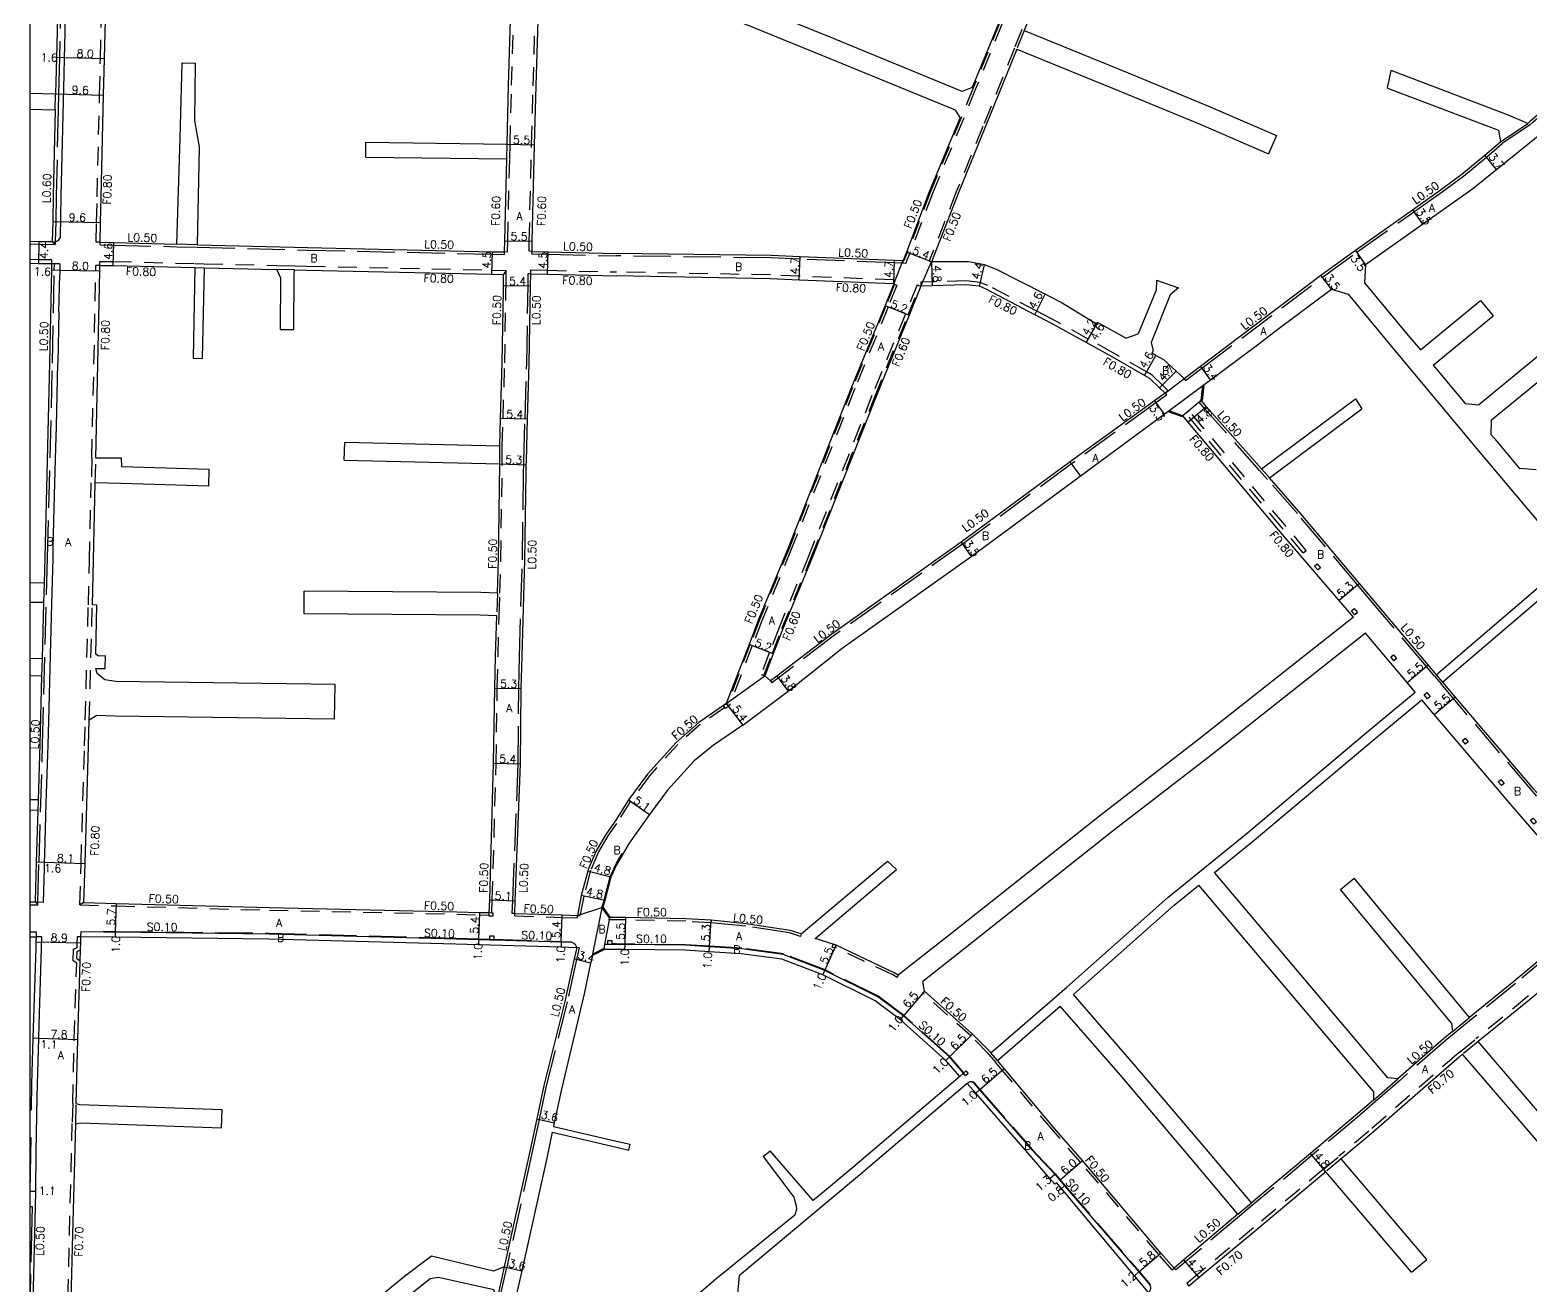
# Model space of a CAD drawing. Header units: metres. Extents: x -10400 to -9600, y -112200 to -111599.
# Drawn here: x -10400 to -10099.9, y -112065.1 to -111813.9 of the extents above; entities that cross this region are included whole.
import ezdxf

# ---------------------------------------------------------------- set-up
doc = ezdxf.new("R2010")
doc.units = ezdxf.units.M
doc.header["$LTSCALE"] = 2.5
doc.linetypes.add('2232000', pattern=[2.5, 1.5, -1])
doc.linetypes.add('2233000', pattern=[4, 3, -1])
for name, color, linetype in [('2101000', 177, 'Continuous'), ('2102000', 191, 'Continuous'), ('2102001', 191, 'Continuous'), ('2203000', 5, 'Continuous'), ('2213000', 6, 'Continuous'), ('2227000', 3, 'Continuous'), ('2232000', 4, '2232000'), ('2233000', 62, '2233000'), ('2233300', 63, '2233000'), ('2235000', 7, 'Continuous'), ('6165200', 3, 'Continuous'), ('9201100', 215, 'Continuous'), ('9201500', 222, 'Continuous'), ('9202100', 82, 'Continuous'), ('9202200', 155, 'Continuous'), ('9203500', 155, 'Continuous'), ('9301100', 77, 'Continuous'), ('999', 7, 'Continuous')]:
    doc.layers.add(name, color=color, linetype=linetype)
doc.styles.add('Dm_Anotation', font='txt.shx', dxfattribs={"bigfont": 'pscdm.shx'})

msp = doc.modelspace()

# ---------------------------------------------------------------- linework, layer by layer
at = {"layer": '2101000'}
for points in [[(-10392.97, -111746.4), (-10393.1, -111752.27), (-10393.19, -111756.26), (-10394.39, -111806.04), (-10394.71, -111819.37), (-10394.89, -111826.63)], [(-10189.94, -111785.72), (-10196.47, -111802.21), (-10200.97, -111813.3), (-10201.23, -111813.94)], [(-10304.61, -111836.67), (-10304.31, -111824.87), (-10303.65, -111803.09), (-10303.44, -111791.35)], [(-10299.63, -111858.14), (-10299.59, -111856.09), (-10299.11, -111836.8), (-10298.81, -111825.03), (-10298.15, -111803.22), (-10298.06, -111797.89)], [(-10100.55, -111832.53), (-10099.85, -111831.92), (-10095.85, -111828.43), (-10090.81, -111823.77), (-10083.57, -111815.83), (-10072.04, -111801.65), (-10069.1, -111798.01)], [(-10385.95, -111856.31), (-10385.88, -111852.34), (-10385.78, -111847.26), (-10385.29, -111826.86), (-10385.12, -111819.6), (-10384.8, -111806.58), (-10384.76, -111804.97)], [(-10205.9, -111811.35), (-10206.32, -111812.42), (-10211.6, -111825.37)], [(-10202.72, -111817.66), (-10209.01, -111833.32), (-10214.26, -111846.26)], [(-10394.96, -111829.81), (-10395.38, -111847.04), (-10395.47, -111852.16), (-10395.55, -111856.26)], [(-10214.04, -111831.35), (-10220.22, -111846.26)], [(-10112.47, -111846.26), (-10111.52, -111845.59), (-10097.77, -111834.49), (-10096.11, -111833.14)], [(-10118.53, -111846.26), (-10113.71, -111842.67), (-10109.1, -111838.89), (-10105.99, -111836.2)], [(-10305.13, -111858.26), (-10305.09, -111856), (-10304.68, -111839.63)], [(-10220.22, -111846.26), (-10224.78, -111858.27), (-10225.32, -111859.64), (-10225.47, -111860.02)], [(-10214.26, -111846.26), (-10219.75, -111860.24)], [(-10169.25, -111883.55), (-10166, -111881.11), (-10141.89, -111862.91), (-10134.99, -111857.89), (-10123.61, -111849.85), (-10118.53, -111846.26)], [(-10132.97, -111860.75), (-10121.59, -111852.71), (-10112.47, -111846.26)], [(-10395.55, -111856.26), (-10398.23, -111856.22), (-10400, -111856.15)], [(-10385.95, -111856.31), (-10383.32, -111856.38), (-10370.64, -111856.7)], [(-10366.52, -111856.81), (-10344.55, -111857.38), (-10307.56, -111858.21), (-10305.13, -111858.26)], [(-10299.63, -111858.14), (-10296.4, -111858.21), (-10282.77, -111858.55)], [(-10225.47, -111860.02), (-10227.13, -111859.96), (-10246.01, -111859.2), (-10251.84, -111858.96), (-10282.77, -111858.55)], [(-10180.93, -111875.48), (-10181.38, -111875.23), (-10186.59, -111872.35), (-10186.79, -111872.7), (-10193.97, -111868.27), (-10197.01, -111866.73), (-10206.73, -111861.79), (-10209.13, -111860.85), (-10212.37, -111860.26), (-10219.75, -111860.24)], [(-10395.63, -111860.65), (-10398.31, -111860.62), (-10400, -111860.57)], [(-10397.13, -111924.52), (-10397, -111919.44), (-10396.01, -111880.45), (-10395.66, -111861.84), (-10395.63, -111860.65)], [(-10386.84, -111899.5), (-10386.41, -111880.63), (-10386.06, -111862.02), (-10386.04, -111860.97)], [(-10386.04, -111860.97), (-10383.44, -111860.97), (-10367.02, -111861.38)], [(-10365.2, -111861.42), (-10350.65, -111861.74)], [(-10347.14, -111861.82), (-10344.66, -111861.87), (-10307.66, -111862.71), (-10305.3, -111862.76)], [(-10306.07, -111897.03), (-10305.91, -111891.55), (-10305.59, -111880.44), (-10305.35, -111865.96), (-10305.33, -111864.97), (-10305.3, -111862.76)], [(-10303.07, -111990.59), (-10302.97, -111988.07), (-10301.91, -111960.67), (-10301.79, -111945.62), (-10301.63, -111939.19), (-10301.06, -111919.84), (-10300.8, -111902.4), (-10300.78, -111900.81), (-10300.76, -111900.14), (-10300.52, -111891.71), (-10300.19, -111880.56), (-10299.93, -111865.06), (-10299.89, -111862.63)], [(-10299.89, -111862.63), (-10296.51, -111862.71), (-10282.77, -111863.05)], [(-10227.32, -111864.65), (-10246.2, -111863.9), (-10251.99, -111863.66), (-10282.77, -111863.05)], [(-10227.32, -111864.65), (-10229.05, -111868.99), (-10235.74, -111885.33), (-10248.37, -111917.34), (-10254.34, -111931.8), (-10256.24, -111936.76), (-10260.78, -111948.6)], [(-10221.9, -111865.1), (-10224.22, -111870.92), (-10230.92, -111887.29), (-10243.53, -111919.26), (-10249.49, -111933.67), (-10251.39, -111938.62), (-10253.1, -111943.08)], [(-10173.05, -111886.52), (-10174.14, -111885.46), (-10176.12, -111883.55), (-10177.18, -111882.94), (-10183.63, -111879.24), (-10188.81, -111876.38), (-10196.12, -111872.34), (-10199.1, -111870.83), (-10208.81, -111865.69), (-10210.19, -111865.12), (-10212.94, -111864.83), (-10219.6, -111865.04), (-10221.9, -111865.1)], [(-10154.61, -111876.82), (-10150.48, -111873.72), (-10139.78, -111865.7)], [(-10165.5, -111884.98), (-10163.97, -111883.83), (-10154.61, -111876.82)], [(-10169.25, -111883.55), (-10170.87, -111882.08), (-10173.33, -111879.85), (-10174.89, -111878.96), (-10175.73, -111878.47)], [(-10173.05, -111886.52), (-10175.2, -111888.07), (-10192.25, -111900.38), (-10213.85, -111916.32), (-10239.69, -111934.73), (-10250.7, -111943.11), (-10251.98, -111944.08)], [(-10165.83, -111887.96), (-10165.5, -111884.98)], [(-10257.51, -111952.9), (-10248.4, -111946.13), (-10237.62, -111937.54), (-10211.82, -111919.17), (-10190.06, -111903.11), (-10173.24, -111890.72), (-10172.32, -111890.05)], [(-10172.32, -111890.05), (-10169.5, -111891.06)], [(-10153.79, -111901.64), (-10164.78, -111889.22), (-10165.83, -111887.96)], [(-10135.35, -111931.32), (-10138.24, -111927.96), (-10150.37, -111913.85), (-10168.44, -111892.31), (-10169.5, -111891.06)], [(-10306.56, -111926.5), (-10306.36, -111919.72), (-10306.08, -111900.66)], [(-10387.54, -111928.87), (-10387.31, -111919.94), (-10386.95, -111904.46)], [(-10118.78, -111942.83), (-10120.43, -111940.87), (-10130.25, -111929.23), (-10134.18, -111924.55), (-10146.22, -111910.24), (-10152.19, -111903.46)], [(-10397.53, -111939.65), (-10397.24, -111928.41)], [(-10308.17, -111990.43), (-10308.07, -111987.88), (-10307.31, -111960.54), (-10307.08, -111945.49), (-10306.93, -111939.05), (-10306.69, -111931.03)], [(-10123.04, -111946.31), (-10124.63, -111944.41), (-10132.97, -111934.53)], [(-10398.32, -111967.87), (-10397.99, -111956.79), (-10397.62, -111943.13)], [(-10251.98, -111944.08), (-10253.1, -111943.08)], [(-10081.66, -111985.75), (-10085.15, -111981.79), (-10099.3, -111965.74), (-10115.06, -111947.23), (-10117.49, -111944.35)], [(-10260.78, -111948.6), (-10261.36, -111949), (-10266.3, -111952.4), (-10270.83, -111956.42), (-10276.51, -111962.73), (-10280.34, -111967.84), (-10282.77, -111971.7)], [(-10085.89, -111989.64), (-10089.46, -111985.52), (-10103.53, -111969.26), (-10119.27, -111950.77), (-10121.75, -111947.83)], [(-10389.22, -111988.41), (-10388.99, -111980.57), (-10388.29, -111957.05), (-10388.15, -111951.92)], [(-10257.51, -111952.9), (-10263.35, -111956.95), (-10267.23, -111960.04), (-10272.56, -111965.96), (-10276.17, -111970.77), (-10280.22, -111976.55), (-10282.77, -111980.85)], [(-10398.93, -111988.26), (-10398.69, -111980.28), (-10398.38, -111969.99)], [(-10282.77, -111971.7), (-10284.86, -111974.81), (-10286.8, -111978.06), (-10288.39, -111981.77), (-10288.48, -111982.1), (-10289.79, -111987.03), (-10290.52, -111990.97)], [(-10282.77, -111980.85), (-10283.84, -111983.34), (-10285.08, -111987.98), (-10285.45, -111989.36), (-10285.61, -111989.48)], [(-10400, -111988.24), (-10398.93, -111988.26)], [(-10389.22, -111988.41), (-10382.8, -111988.58), (-10352.12, -111989.43), (-10314.68, -111990.24), (-10310.15, -111990.37), (-10308.17, -111990.43)], [(-10303.07, -111990.59), (-10293.61, -111990.88), (-10290.52, -111990.97)], [(-10284.14, -111991.5), (-10285.61, -111989.48)], [(-10282.77, -111991.38), (-10283.98, -111991.38), (-10284.14, -111991.5)], [(-10245.8, -111994.69), (-10248.02, -111993.97), (-10256.81, -111992.66), (-10263.82, -111991.96), (-10268.85, -111991.66), (-10280.88, -111991.4), (-10282.77, -111991.38)], [(-10085.89, -111989.64), (-10088.63, -111991.93), (-10103.31, -112004.21), (-10112.16, -112011.43)], [(-10400, -111995.24), (-10398.71, -111995.27)], [(-10399.62, -112024.73), (-10399.34, -112015.5), (-10398.78, -111997.53), (-10398.74, -111996.27), (-10398.71, -111995.27)], [(-10390.76, -112028.59), (-10390.44, -112015.78), (-10389.96, -112000.16), (-10389.89, -111997.86), (-10389.88, -111997.7), (-10389.85, -111996.44), (-10389.81, -111995.2)], [(-10389.81, -111995.2), (-10382.97, -111995.28), (-10352.22, -111995.64), (-10314.84, -111996.64), (-10310.35, -111996.77), (-10293.8, -111997.27), (-10290.7, -111997.37)], [(-10083.43, -111993.84), (-10085.56, -111995.61), (-10100.26, -112007.91), (-10110.46, -112016.24)], [(-10290.7, -111997.37), (-10291.22, -111999.68), (-10293.09, -112008.18), (-10297.27, -112024.98), (-10298.7, -112031.71), (-10300.2, -112038.8), (-10305.18, -112061.28)], [(-10287.48, -111998.75), (-10285.26, -111997.6)], [(-10282.77, -111997.78), (-10284.69, -111997.78), (-10285.17, -111997.78), (-10285.26, -111997.6)], [(-10214.12, -112023.24), (-10216.89, -112019.99), (-10225.98, -112011.87), (-10231, -112008.09), (-10241.47, -112002.89), (-10249.65, -111999.76), (-10257.78, -111998.64), (-10264.2, -111998.25), (-10269.02, -111997.96), (-10281.04, -111997.83), (-10282.77, -111997.78)], [(-10226.4, -112002.95), (-10227.25, -112002.46), (-10238.85, -111996.94), (-10239.42, -111996.76), (-10243.04, -111995.59)], [(-10287.48, -111998.75), (-10287.93, -112000.57), (-10289.21, -112006.7), (-10293.74, -112025.72), (-10295.17, -112032.46), (-10295.33, -112033.18)], [(-10207.88, -112018.5), (-10208.06, -112018.27), (-10211.55, -112014.73), (-10221.18, -112006.11), (-10221.51, -112004.19)], [(-10115.56, -112014.21), (-10117.37, -112015.68), (-10126.54, -112023.68)], [(-10113.56, -112018.77), (-10114.28, -112019.36), (-10131.87, -112034.7), (-10137.84, -112039.7)], [(-10171.23, -112061.53), (-10173.9, -112058.52), (-10189.56, -112040.03), (-10195.15, -112033.6), (-10205.26, -112021.61), (-10206.56, -112020)], [(-10399.7, -112029.69), (-10399.62, -112024.73)], [(-10176.4, -112066.44), (-10179.19, -112063.1), (-10193.78, -112045.59), (-10194.72, -112044.46), (-10195.1, -112044.78), (-10196.1, -112043.61), (-10200.48, -112038.51), (-10210.91, -112026.54), (-10212.62, -112024.58)], [(-10131.41, -112027.92), (-10134.98, -112031.04), (-10143.99, -112038.59), (-10155.8, -112048.5)], [(-10391.74, -112067.86), (-10391.41, -112054.84), (-10390.86, -112032.65)], [(-10400, -112048.07), (-10399.97, -112046.13), (-10399.8, -112035.49)], [(-10295.58, -112034.35), (-10296.68, -112039.55), (-10301.66, -112062.06), (-10303.1, -112068.49), (-10303.25, -112069.16)], [(-10140.9, -112042.27), (-10154.9, -112054.01), (-10166.22, -112063.45), (-10168.29, -112065.18)], [(-10158.48, -112050.75), (-10169.29, -112059.9), (-10171.23, -112061.53)]]:
    msp.add_lwpolyline(points, dxfattribs=at)
at = {"layer": '2102000'}
for points in [[(-10213.6, -111826.15), (-10239.99, -111815.29), (-10255.67, -111808.92), (-10282.77, -111798.39)], [(-10214.98, -111829.9), (-10241.5, -111819), (-10257.24, -111812.6), (-10282.77, -111801.96)], [(-10201.23, -111813.94), (-10180.44, -111822.45), (-10164.35, -111829.09), (-10150.77, -111834.95)], [(-10202.72, -111817.66), (-10181.74, -111826.24), (-10165.91, -111832.78), (-10152.35, -111838.62)], [(-10370.64, -111856.7), (-10369.96, -111835.49), (-10369.55, -111820.43)], [(-10366.52, -111856.81), (-10366.09, -111837.27), (-10367.07, -111831.95), (-10366.89, -111820.51)], [(-10100.55, -111832.53), (-10104.56, -111830.8), (-10127.86, -111821.96)], [(-10400, -111826.5), (-10394.89, -111826.63)], [(-10211.6, -111825.37), (-10213.6, -111826.15)], [(-10128.57, -111825.49), (-10106.41, -111833.88), (-10105.99, -111836.2)], [(-10400, -111829.68), (-10394.96, -111829.81)], [(-10214.04, -111831.35), (-10214.98, -111829.9)], [(-10332.87, -111839.26), (-10304.68, -111839.63)], [(-10332.85, -111836.29), (-10304.61, -111836.67)], [(-10367.02, -111861.38), (-10367.37, -111879.52)], [(-10365.2, -111861.42), (-10365.56, -111879.56)], [(-10349.91, -111873.77), (-10349.85, -111863.48), (-10350.65, -111861.74)], [(-10347.26, -111873.79), (-10347.19, -111862.9), (-10347.14, -111861.82)], [(-10132.97, -111860.75), (-10133.16, -111864.4)], [(-10174.8, -111863.87), (-10174.82, -111865.91), (-10178.41, -111874.62)], [(-10170.4, -111865.42), (-10172.03, -111866.85), (-10175.82, -111876.38), (-10175.47, -111878.01), (-10175.73, -111878.47)], [(-10139.78, -111865.7), (-10136.42, -111866.73)], [(-10133.16, -111864.4), (-10124.42, -111874.95), (-10122.02, -111877.85)], [(-10136.42, -111866.73), (-10127.52, -111877.48), (-10110.4, -111898.04), (-10092.27, -111919.56), (-10091.98, -111919.9)], [(-10122.02, -111877.85), (-10109.98, -111867.96)], [(-10119.46, -111880.92), (-10107.44, -111871.05)], [(-10180.93, -111875.48), (-10178.41, -111874.62)], [(-10110.41, -111888.85), (-10093.15, -111874.65)], [(-10107.78, -111891.87), (-10090.61, -111877.74)], [(-10119.46, -111880.92), (-10113.07, -111888.59)], [(-10153.79, -111901.64), (-10134.99, -111887.62)], [(-10152.19, -111903.46), (-10133.7, -111889.66)], [(-10113.07, -111888.59), (-10110.41, -111888.85)], [(-10107.85, -111894.86), (-10107.78, -111891.87)], [(-10337.08, -111896.29), (-10306.07, -111897.03)], [(-10107.85, -111894.86), (-10107.29, -111895.53), (-10102.28, -111901.48)], [(-10364.18, -111901.76), (-10381.62, -111901.24), (-10381.73, -111899.48), (-10386.84, -111899.5)], [(-10337.16, -111899.91), (-10306.08, -111900.66)], [(-10102.28, -111901.48), (-10098.88, -111901.78)], [(-10364.28, -111905.1), (-10381.75, -111904.59), (-10386.95, -111904.46)], [(-10091.98, -111919.9), (-10118.78, -111942.83)], [(-10090.68, -111921.41), (-10117.49, -111944.35)], [(-10397.13, -111924.52), (-10400, -111924.47)], [(-10306.56, -111926.5), (-10309.89, -111926.4), (-10345.17, -111926.11)], [(-10397.24, -111928.41), (-10400, -111928.36)], [(-10386.85, -111938.73), (-10386.66, -111928.89), (-10387.54, -111928.87)], [(-10306.69, -111931.03), (-10309.98, -111930.93), (-10345.21, -111930.64)], [(-10135.35, -111931.32), (-10166.35, -111955.8), (-10185.81, -111970.86), (-10215.65, -111994.48), (-10226.4, -112002.95)], [(-10132.97, -111934.53), (-10163.9, -111958.96), (-10183.35, -111974.01), (-10213.31, -111997.73), (-10221.51, -112004.19)], [(-10397.53, -111939.65), (-10400, -111939.58)], [(-10384.92, -111939.07), (-10386.32, -111939.11), (-10386.85, -111938.73)], [(-10397.62, -111943.13), (-10400, -111943.07)], [(-10386.87, -111941.59), (-10384.99, -111941.6)], [(-10338.99, -111944.82), (-10382.85, -111944.19), (-10385.05, -111943.87), (-10386.55, -111942.6), (-10386.87, -111941.59)], [(-10207.88, -112018.5), (-10192.7, -112005.32), (-10172.52, -111987.42), (-10156.56, -111974.44), (-10132.77, -111954.41), (-10123.04, -111946.31)], [(-10163.18, -111982.4), (-10155.26, -111975.96), (-10131.45, -111955.91), (-10121.75, -111947.83)], [(-10339.09, -111951.73), (-10382.98, -111951.09), (-10386.64, -111951), (-10388.15, -111951.92)], [(-10398.32, -111967.87), (-10400, -111967.83)], [(-10398.38, -111969.99), (-10400, -111969.95)], [(-10245.8, -111994.69), (-10228.58, -111980.1)], [(-10243.04, -111995.59), (-10226.76, -111981.79)], [(-10128.5, -112023.46), (-10163.18, -111982.4)], [(-10191.38, -112006.82), (-10191.31, -112006.76), (-10171.22, -111988.94), (-10166.29, -111984.93)], [(-10131.41, -112026.22), (-10166.29, -111984.93)], [(-10115.8, -112012.52), (-10137.95, -111985.78)], [(-10112.16, -112011.43), (-10135.25, -111983.55)], [(-10155.8, -112048.5), (-10165.14, -112037.44), (-10179.3, -112020.71), (-10191.38, -112006.82)], [(-10206.56, -112020), (-10194.03, -112009.12)], [(-10158.48, -112050.75), (-10167.26, -112040.35), (-10181.98, -112022.97), (-10194.03, -112009.12)], [(-10115.8, -112012.52), (-10115.56, -112014.21)], [(-10074.74, -112057.85), (-10095.44, -112033.73), (-10110.46, -112016.24)], [(-10077.76, -112060.47), (-10097.13, -112037.9), (-10113.56, -112018.77)], [(-10214.12, -112023.24), (-10235.51, -112041.44), (-10241.94, -112046.81)], [(-10212.62, -112024.58), (-10234.17, -112042.93), (-10240.65, -112048.34)], [(-10126.54, -112023.68), (-10128.5, -112023.46)], [(-10131.41, -112026.22), (-10131.41, -112027.92)], [(-10399.7, -112029.69), (-10400, -112030)], [(-10390.76, -112028.59), (-10390.1, -112028.83), (-10361.56, -112029.84)], [(-10390.86, -112032.65), (-10389.89, -112032.5), (-10361.69, -112033.5)], [(-10295.33, -112033.18), (-10282.77, -112036.13)], [(-10399.8, -112035.49), (-10400, -112035.49)], [(-10295.58, -112034.35), (-10282.77, -112037.37)], [(-10282.77, -112036.13), (-10280.02, -112036.78)], [(-10282.77, -112037.37), (-10280.3, -112037.95)], [(-10253.43, -112039.21), (-10247.27, -112047.35), (-10246.84, -112049.11), (-10246.76, -112049.73), (-10247.1, -112050.98)], [(-10243.41, -112048), (-10252.01, -112038.06)], [(-10120.74, -112059.79), (-10137.84, -112039.7)], [(-10123.78, -112062.38), (-10140.9, -112042.27)], [(-10240.65, -112048.34), (-10258.17, -112063.01)], [(-10241.94, -112046.81), (-10243.41, -112048)], [(-10247.1, -112050.98), (-10262.89, -112063.73), (-10282.77, -112080.85)], [(-10305.18, -112061.28), (-10307.35, -112062.16), (-10319.73, -112059.13), (-10325.14, -112063.24), (-10345.28, -112079.78), (-10372.74, -112103.07)], [(-10306.61, -112067.71), (-10307.27, -112065.91), (-10318.32, -112063.39), (-10320.01, -112063.71), (-10322.96, -112066), (-10343.03, -112082.48), (-10370.47, -112105.74)], [(-10250.57, -112077.9), (-10258.6, -112068.06), (-10258.17, -112063.01)]]:
    msp.add_lwpolyline(points, dxfattribs=at)
at = {"layer": '2102001'}
for points in [[(-10369.55, -111820.43), (-10366.89, -111820.51)], [(-10128.57, -111825.49), (-10127.86, -111821.96)], [(-10150.77, -111834.95), (-10152.35, -111838.62)], [(-10332.87, -111839.26), (-10332.85, -111836.29)], [(-10174.8, -111863.87), (-10170.4, -111865.42)], [(-10109.98, -111867.96), (-10107.44, -111871.05)], [(-10349.91, -111873.77), (-10347.26, -111873.79)], [(-10367.37, -111879.52), (-10365.56, -111879.56)], [(-10134.99, -111887.62), (-10133.7, -111889.66)], [(-10337.16, -111899.91), (-10337.08, -111896.29)], [(-10364.28, -111905.1), (-10364.18, -111901.76)], [(-10345.21, -111930.64), (-10345.17, -111926.11)], [(-10384.99, -111941.6), (-10384.92, -111939.07)], [(-10339.09, -111951.73), (-10338.99, -111944.82)], [(-10228.58, -111980.1), (-10226.76, -111981.79)], [(-10137.95, -111985.78), (-10135.25, -111983.55)], [(-10361.69, -112033.5), (-10361.56, -112029.84)], [(-10280.3, -112037.95), (-10280.02, -112036.78)], [(-10253.43, -112039.21), (-10252.01, -112038.06)], [(-10123.78, -112062.38), (-10120.74, -112059.79)]]:
    msp.add_lwpolyline(points, dxfattribs=at)
at = {"layer": '2203000'}
for points in [[(-10165.83, -111887.96), (-10165.5, -111884.98), (-10165.3, -111885), (-10165.63, -111887.98)], [(-10169.5, -111891.06), (-10169.56, -111891.25), (-10172.39, -111890.24), (-10172.32, -111890.05)], [(-10285.61, -111989.48), (-10285.45, -111989.36), (-10283.98, -111991.38), (-10284.14, -111991.5)], [(-10287.39, -111998.92), (-10287.48, -111998.75), (-10285.26, -111997.6), (-10285.17, -111997.78)]]:
    msp.add_lwpolyline(points, close=True, dxfattribs=at)
at = {"layer": '2213000'}
for points in [[(-10392.99, -111814.44), (-10392.9, -111810.41)], [(-10395.55, -111856.26), (-10395.19, -111856.24), (-10394.95, -111856.2), (-10394.53, -111856.05), (-10394.27, -111855.84), (-10394.08, -111855.6), (-10393.93, -111855.35), (-10393.78, -111847.1), (-10393.19, -111822.74)], [(-10394.03, -111860.66), (-10395.13, -111860.65), (-10395.63, -111860.65)], [(-10394.22, -111870.22), (-10394.07, -111862.79)], [(-10394.73, -111893.14), (-10394.41, -111880.48)], [(-10395.02, -111904.5), (-10394.84, -111897.46)], [(-10395.35, -111917.53), (-10395.15, -111909.53)], [(-10395.64, -111928.65), (-10395.4, -111919.52)], [(-10396.26, -111952.14), (-10395.91, -111938.93)], [(-10397.04, -111978.81), (-10396.74, -111968.53)], [(-10398.93, -111988.26), (-10398.43, -111988.28), (-10397.33, -111988.31), (-10397.13, -111981.6)], [(-10398.16, -112012.9), (-10397.68, -111997.56), (-10397.61, -111995.3), (-10398.71, -111995.27)], [(-10389.81, -111995.2), (-10389.78, -111994.2), (-10385.27, -111994.25), (-10382.96, -111994.28), (-10352.2, -111994.64), (-10314.82, -111995.64), (-10310.32, -111995.77), (-10308.07, -111995.84), (-10307.27, -111995.86), (-10293.77, -111996.27), (-10291.74, -111996.33), (-10291.42, -111996.44), (-10291.24, -111996.55), (-10291.04, -111996.71), (-10290.87, -111996.98), (-10290.7, -111997.37)], [(-10214.12, -112023.24), (-10213.39, -112022.55), (-10216.18, -112019.29), (-10225.36, -112011.09), (-10230.47, -112007.24), (-10241.06, -112001.98), (-10249.39, -111998.78), (-10257.69, -111997.64), (-10264.14, -111997.25), (-10268.98, -111996.96), (-10281.01, -111996.83), (-10282.77, -111996.78), (-10283.66, -111996.78), (-10284.46, -111996.78), (-10285.11, -111996.78), (-10285.26, -111997.6)], [(-10212.62, -112024.58), (-10212.3, -112024.33), (-10212.15, -112024.26), (-10212, -112024.22), (-10211.87, -112024.22), (-10211.72, -112024.24), (-10211.57, -112024.29), (-10211.39, -112024.47), (-10210.16, -112025.88), (-10199.72, -112037.85), (-10195.11, -112042.77), (-10194.11, -112043.94), (-10193.16, -112045.08), (-10178.28, -112062.31), (-10176.12, -112064.9), (-10175.99, -112065.26), (-10175.97, -112065.52), (-10175.99, -112065.76), (-10176.08, -112066.03), (-10176.16, -112066.2), (-10176.4, -112066.44)], [(-10398.74, -112038.27), (-10398.56, -112027.4)], [(-10399.42, -112070.97), (-10399.01, -112054.68), (-10398.92, -112049.23)]]:
    msp.add_lwpolyline(points, dxfattribs=at)
at = {"layer": '2227000'}
for points in [[(-10393.19, -111822.74), (-10393.11, -111819.41), (-10392.99, -111814.44)], [(-10394.03, -111860.66), (-10394.06, -111861.87), (-10394.07, -111862.79)], [(-10394.22, -111870.22), (-10394.41, -111880.48)], [(-10394.84, -111897.46), (-10394.73, -111893.14)], [(-10395.15, -111909.53), (-10395.02, -111904.5)], [(-10395.4, -111919.52), (-10395.35, -111917.53)], [(-10395.91, -111938.93), (-10395.64, -111928.65)], [(-10396.74, -111968.53), (-10396.39, -111956.88), (-10396.26, -111952.14)], [(-10397.13, -111981.6), (-10397.09, -111980.33), (-10397.04, -111978.81)], [(-10398.56, -112027.4), (-10398.52, -112024.76), (-10398.24, -112015.54), (-10398.16, -112012.9)], [(-10398.92, -112049.23), (-10398.87, -112046.15), (-10398.74, -112038.27)]]:
    msp.add_lwpolyline(points, dxfattribs=at)
at = {"layer": '2232000'}
for points in [[(-10304.53, -111858.27), (-10304.49, -111856.01), (-10304.08, -111839.64), (-10304.01, -111836.68), (-10303.71, -111824.89), (-10303.05, -111803.1), (-10302.84, -111791.36), (-10302.71, -111783.96), (-10302.46, -111770.68), (-10302.32, -111764.57), (-10301.61, -111733.44), (-10301.37, -111722.86)], [(-10300.23, -111858.13), (-10300.19, -111856.08), (-10299.71, -111836.79), (-10299.41, -111825.01), (-10298.75, -111803.21), (-10298.66, -111797.88), (-10298.55, -111791.99), (-10298.23, -111774.49)], [(-10386.75, -111856.29), (-10386.68, -111852.32), (-10386.58, -111847.24), (-10386.09, -111826.84), (-10385.92, -111819.58), (-10385.6, -111806.56), (-10385.56, -111804.95)], [(-10205.71, -111811.42), (-10206.14, -111812.49), (-10211.41, -111825.44)], [(-10205.25, -111811.61), (-10205.67, -111812.68), (-10210.95, -111825.63)], [(-10201.69, -111813.76), (-10203.18, -111817.47)], [(-10201.23, -111813.94), (-10202.72, -111817.66)], [(-10203.18, -111817.47), (-10209.47, -111833.13), (-10214.8, -111846.26)], [(-10211.41, -111825.44), (-10213.85, -111831.43)], [(-10210.95, -111825.63), (-10213.39, -111831.62)], [(-10213.85, -111831.43), (-10220.03, -111846.34)], [(-10213.39, -111831.62), (-10219.57, -111846.53)], [(-10304.68, -111839.63), (-10304.61, -111836.67)], [(-10220.03, -111846.34), (-10224.59, -111858.34), (-10225.13, -111859.72), (-10225.26, -111860.03)], [(-10219.57, -111846.53), (-10224.12, -111858.52), (-10224.67, -111859.9), (-10224.92, -111860.55)], [(-10214.8, -111846.26), (-10220.22, -111860.06)], [(-10385.95, -111856.31), (-10386.75, -111856.29)], [(-10395.62, -111859.85), (-10398.29, -111859.82), (-10400, -111859.77)], [(-10395.63, -111860.65), (-10395.62, -111859.85)], [(-10386.04, -111860.97), (-10386.02, -111860.17)], [(-10386.02, -111860.17), (-10383.43, -111860.17), (-10367, -111860.58), (-10365.18, -111860.62), (-10350.64, -111860.94), (-10347.12, -111861.02), (-10344.65, -111861.07), (-10307.64, -111861.91), (-10304.78, -111861.97), (-10305.3, -111862.76)], [(-10304.53, -111858.27), (-10305.13, -111858.26)], [(-10299.63, -111858.14), (-10300.23, -111858.13)], [(-10225.47, -111860.02), (-10225.49, -111860.52)], [(-10225.26, -111860.03), (-10225.47, -111860.02)], [(-10220.22, -111860.06), (-10219.75, -111860.24)], [(-10387.64, -111899.48), (-10387.21, -111880.62), (-10386.86, -111862.01), (-10386.84, -111860.95)], [(-10386.04, -111860.97), (-10386.84, -111860.95)], [(-10367.02, -111861.38), (-10365.2, -111861.42)], [(-10347.14, -111861.82), (-10350.65, -111861.74)], [(-10306.06, -111926.52), (-10305.86, -111919.73), (-10305.58, -111900.66), (-10305.57, -111897.05), (-10305.41, -111891.57), (-10305.09, -111880.45), (-10304.85, -111865.96), (-10304.83, -111864.97), (-10304.78, -111861.97)], [(-10299.89, -111862.63), (-10299.87, -111861.83)], [(-10299.87, -111861.83), (-10296.49, -111861.91), (-10282.77, -111862.25)], [(-10227.29, -111863.86), (-10246.16, -111863.1), (-10251.97, -111862.86), (-10282.77, -111862.25)], [(-10224.92, -111860.55), (-10225.49, -111860.52)], [(-10227.13, -111864.73), (-10228.87, -111869.06), (-10235.55, -111885.4), (-10248.18, -111917.42), (-10254.16, -111931.88), (-10256.06, -111936.83), (-10260.64, -111948.8)], [(-10226.67, -111864.91), (-10228.4, -111869.25), (-10235.09, -111885.59), (-10247.72, -111917.6), (-10253.69, -111932.06), (-10255.59, -111937.01), (-10260.17, -111948.98)], [(-10222.64, -111864.81), (-10224.96, -111870.62), (-10231.66, -111886.99), (-10244.28, -111918.96), (-10250.24, -111933.38), (-10252.13, -111938.34), (-10253.84, -111942.8), (-10253.28, -111943.01), (-10251.57, -111938.55), (-10249.68, -111933.6), (-10243.72, -111919.19), (-10231.11, -111887.22), (-10224.41, -111870.84), (-10222.09, -111865.03)], [(-10227.32, -111864.65), (-10227.29, -111863.86)], [(-10227.13, -111864.73), (-10226.67, -111864.91)], [(-10222.64, -111864.81), (-10222.09, -111865.03)], [(-10172.49, -111885.94), (-10173.58, -111884.89), (-10175.63, -111882.91), (-10176.78, -111882.25), (-10183.24, -111878.54), (-10188.43, -111875.68), (-10195.75, -111871.64), (-10198.73, -111870.12), (-10208.47, -111864.96), (-10210, -111864.34), (-10212.91, -111864.03), (-10219.63, -111864.24), (-10221.92, -111864.31)], [(-10221.92, -111864.31), (-10221.9, -111865.1)], [(-10173.05, -111886.52), (-10172.49, -111885.94)], [(-10168.27, -111890.03), (-10168.89, -111890.54)], [(-10144.83, -111917.95), (-10149.14, -111912.82), (-10168.27, -111890.03)], [(-10145.44, -111918.47), (-10149.76, -111913.33), (-10168.89, -111890.54)], [(-10306.08, -111900.66), (-10306.07, -111897.03)], [(-10387.64, -111899.48), (-10387.75, -111904.44)], [(-10386.95, -111904.46), (-10386.84, -111899.5)], [(-10390.04, -111988.89), (-10389.79, -111980.55), (-10389.09, -111957.03), (-10388.95, -111951.9), (-10388.34, -111928.85), (-10388.11, -111919.92), (-10387.75, -111904.44)], [(-10145.44, -111918.47), (-10144.83, -111917.95)], [(-10388.15, -111951.92), (-10387.54, -111928.87)], [(-10306.56, -111926.5), (-10306.69, -111931.03)], [(-10306.19, -111931.05), (-10306.06, -111926.52)], [(-10307.67, -111990.45), (-10307.57, -111987.9), (-10306.81, -111960.55), (-10306.58, -111945.5), (-10306.43, -111939.06), (-10306.19, -111931.05)], [(-10261.07, -111949.41), (-10265.99, -111952.79), (-10270.48, -111956.77), (-10276.12, -111963.04), (-10279.94, -111968.13), (-10282.77, -111972.59)], [(-10260.64, -111948.8), (-10260.17, -111948.98)], [(-10282.77, -111972.59), (-10284.44, -111975.08), (-10286.35, -111978.28), (-10287.91, -111981.93), (-10287.99, -111982.23), (-10289.3, -111987.14), (-10290.03, -111991.06)], [(-10389.22, -111988.41), (-10390.04, -111988.89), (-10382.82, -111989.08), (-10352.13, -111989.93), (-10314.69, -111990.74), (-10310.17, -111990.87), (-10308.19, -111990.93)], [(-10303.08, -111991.09), (-10303.07, -111990.59)], [(-10303.08, -111991.09), (-10293.62, -111991.38), (-10290.54, -111991.47)], [(-10290.54, -111991.47), (-10290.52, -111990.97)], [(-10290.52, -111990.97), (-10290.03, -111991.06)], [(-10282.77, -111991.88), (-10284.21, -111991.88), (-10284.14, -111991.5)], [(-10263.82, -111991.96), (-10263.86, -111992.46), (-10268.88, -111992.16), (-10280.9, -111991.9), (-10282.77, -111991.88)], [(-10400, -111994.24), (-10398.69, -111994.27)], [(-10398.71, -111995.27), (-10398.69, -111994.27)], [(-10390.58, -111997.41), (-10390.55, -111996.42), (-10390.51, -111995.18)], [(-10390.51, -111995.18), (-10389.81, -111995.2)], [(-10083.88, -111993.3), (-10086, -111995.08), (-10100.71, -112007.37), (-10110.9, -112015.7)], [(-10390.67, -112000.53), (-10391.36, -112000.07), (-10391.29, -111997.74), (-10390.58, -111997.41)], [(-10389.96, -112000.16), (-10390.65, -111999.7), (-10390.6, -111998.19), (-10389.89, -111997.86)], [(-10226.65, -112003.38), (-10227.48, -112002.9), (-10239.01, -111997.42)], [(-10391.46, -112028.57), (-10391.14, -112015.76), (-10390.67, -112000.53)], [(-10226.4, -112002.95), (-10226.65, -112003.38)], [(-10221.18, -112006.11), (-10221.52, -112006.48)], [(-10208.27, -112018.81), (-10208.43, -112018.61), (-10211.89, -112015.09), (-10221.52, -112006.48)], [(-10114, -112018.23), (-10110.9, -112015.7)], [(-10110.46, -112016.24), (-10113.56, -112018.77)], [(-10208.27, -112018.81), (-10206.95, -112020.31)], [(-10206.56, -112020), (-10207.88, -112018.5)], [(-10114, -112018.23), (-10114.74, -112018.82), (-10132.33, -112034.17), (-10138.29, -112039.16)], [(-10171.61, -112061.87), (-10174.28, -112058.85), (-10189.94, -112040.36), (-10195.53, -112033.93), (-10205.65, -112021.93), (-10206.95, -112020.31)], [(-10391.46, -112028.57), (-10391.56, -112032.63)], [(-10390.86, -112032.65), (-10390.76, -112028.59)], [(-10393.02, -112091.03), (-10392.74, -112080.01), (-10392.11, -112054.82), (-10391.56, -112032.63)], [(-10141.35, -112041.73), (-10138.29, -112039.16)], [(-10137.84, -112039.7), (-10140.9, -112042.27)], [(-10141.35, -112041.73), (-10155.35, -112053.47), (-10166.66, -112062.91), (-10168.73, -112064.63)], [(-10171.61, -112061.87), (-10171.23, -112061.53)], [(-10168.73, -112064.63), (-10168.29, -112065.18)]]:
    msp.add_lwpolyline(points, dxfattribs=at)
at = {"layer": '2233000'}
for points in [[(-10392.37, -111746.41), (-10392.5, -111752.29), (-10392.59, -111756.28), (-10393.79, -111806.06), (-10394.11, -111819.38), (-10394.29, -111826.65)], [(-10100.22, -111832.91), (-10099.52, -111832.3), (-10095.51, -111828.8), (-10090.45, -111824.13), (-10083.19, -111816.16), (-10071.65, -111801.96), (-10068.24, -111797.75)], [(-10394.96, -111829.81), (-10394.89, -111826.63)], [(-10394.29, -111826.65), (-10394.36, -111829.82)], [(-10394.36, -111829.82), (-10394.78, -111847.05), (-10394.87, -111852.17), (-10394.95, -111856.2), (-10394.96, -111856.77), (-10395.55, -111856.26)], [(-10105.99, -111836.2), (-10100.55, -111832.53)], [(-10100.22, -111832.91), (-10105.67, -111836.57)], [(-10117.66, -111846.26), (-10113.4, -111843.06), (-10108.78, -111839.27), (-10105.67, -111836.57)], [(-10168.95, -111883.95), (-10165.7, -111881.5), (-10141.59, -111863.31), (-10134.69, -111858.3), (-10123.32, -111850.26), (-10117.66, -111846.26)], [(-10400, -111856.65), (-10398.25, -111856.72), (-10394.96, -111856.77)], [(-10385.96, -111856.81), (-10385.95, -111856.31)], [(-10385.96, -111856.81), (-10383.34, -111856.87), (-10370.65, -111857.2), (-10366.53, -111857.31), (-10344.57, -111857.88), (-10307.57, -111858.71), (-10305.14, -111858.76)], [(-10366.52, -111856.81), (-10370.64, -111856.7)], [(-10305.14, -111858.76), (-10305.13, -111858.26)], [(-10299.64, -111858.64), (-10299.63, -111858.14)], [(-10299.64, -111858.64), (-10296.41, -111858.71), (-10282.77, -111859.05)], [(-10225.49, -111860.52), (-10227.15, -111860.46), (-10246.03, -111859.7), (-10251.86, -111859.46), (-10282.77, -111859.05)], [(-10398.93, -111988.26), (-10398.44, -111988.87), (-10398.43, -111988.28), (-10398.19, -111980.3), (-10397.49, -111956.81), (-10396.5, -111919.45), (-10395.51, -111880.47), (-10395.16, -111861.85), (-10395.13, -111860.65)], [(-10395.13, -111860.65), (-10395.63, -111860.65)], [(-10303.57, -111990.57), (-10303.47, -111988.05), (-10302.41, -111960.65), (-10302.29, -111945.61), (-10302.13, -111939.17), (-10301.56, -111919.83), (-10301.3, -111902.4), (-10301.28, -111900.8), (-10301.26, -111900.12), (-10301.02, -111891.69), (-10300.69, -111880.55), (-10300.43, -111865.05), (-10300.39, -111862.62)], [(-10299.89, -111862.63), (-10300.39, -111862.62)], [(-10169.25, -111883.55), (-10168.95, -111883.95)], [(-10172.75, -111886.92), (-10174.9, -111888.47), (-10191.96, -111900.79), (-10213.56, -111916.72), (-10239.4, -111935.13), (-10250.4, -111943.51), (-10251.67, -111944.48)], [(-10173.05, -111886.52), (-10172.75, -111886.92)], [(-10166.21, -111888.29), (-10165.83, -111887.96)], [(-10154.16, -111901.97), (-10165.15, -111889.55), (-10166.21, -111888.29)], [(-10154.16, -111901.97), (-10152.56, -111903.79)], [(-10152.19, -111903.46), (-10153.79, -111901.64)], [(-10119.16, -111943.15), (-10120.81, -111941.19), (-10130.63, -111929.55), (-10134.56, -111924.87), (-10146.6, -111910.57), (-10152.56, -111903.79)], [(-10397.24, -111928.41), (-10397.13, -111924.52)], [(-10397.62, -111943.13), (-10397.53, -111939.65)], [(-10251.98, -111944.08), (-10251.67, -111944.48)], [(-10119.16, -111943.15), (-10117.87, -111944.68)], [(-10117.49, -111944.35), (-10118.78, -111942.83)], [(-10081.71, -111986.44), (-10085.53, -111982.12), (-10099.68, -111966.07), (-10115.44, -111947.55), (-10117.87, -111944.68)], [(-10398.38, -111969.99), (-10398.32, -111967.87)], [(-10400, -111988.84), (-10398.44, -111988.87)], [(-10303.07, -111990.59), (-10303.57, -111990.57)], [(-10085.57, -111990.02), (-10088.31, -111992.32), (-10102.99, -112004.59), (-10111.84, -112011.82)], [(-10245.95, -111995.17), (-10248.14, -111994.46), (-10256.87, -111993.15), (-10263.86, -111992.46)], [(-10245.8, -111994.69), (-10245.95, -111995.17)], [(-10290.22, -111997.47), (-10290.73, -111999.79), (-10292.6, -112008.29), (-10296.78, -112025.09), (-10298.21, -112031.81), (-10299.71, -112038.91), (-10304.69, -112061.39)], [(-10290.22, -111997.47), (-10290.7, -111997.37)], [(-10115.56, -112014.21), (-10112.16, -112011.43)], [(-10111.84, -112011.82), (-10115.25, -112014.6)], [(-10115.25, -112014.6), (-10117.05, -112016.06), (-10126.21, -112024.05)], [(-10131.41, -112027.92), (-10126.54, -112023.68)], [(-10126.21, -112024.05), (-10131.08, -112028.3)], [(-10131.08, -112028.3), (-10134.66, -112031.42), (-10143.66, -112038.97), (-10155.48, -112048.88)], [(-10400, -112070.34), (-10399.61, -112054.67), (-10399.52, -112049.27), (-10400, -112049.26)], [(-10158.48, -112050.75), (-10155.8, -112048.5)], [(-10155.48, -112048.88), (-10158.15, -112051.13)], [(-10158.15, -112051.13), (-10168.97, -112060.28), (-10170.91, -112061.92)], [(-10305.18, -112061.28), (-10306.61, -112067.71)], [(-10306.12, -112067.82), (-10304.69, -112061.39)], [(-10171.23, -112061.53), (-10170.91, -112061.92)]]:
    msp.add_lwpolyline(points, dxfattribs=at)
at = {"layer": '2233300'}
for points in [[(-10385.27, -111994.25), (-10385.27, -111994.15), (-10382.96, -111994.18), (-10352.2, -111994.54), (-10314.81, -111995.54), (-10310.31, -111995.67), (-10308.06, -111995.74)], [(-10307.26, -111995.76), (-10293.77, -111996.17), (-10291.73, -111996.24), (-10291.74, -111996.33)], [(-10282.77, -111996.68), (-10283.66, -111996.68)], [(-10213.32, -112022.48), (-10216.1, -112019.22), (-10225.29, -112011.01), (-10230.42, -112007.15), (-10241.02, -112001.89), (-10249.37, -111998.69), (-10257.68, -111997.54), (-10264.14, -111997.15), (-10268.98, -111996.86), (-10281.01, -111996.73), (-10282.77, -111996.68)], [(-10211.57, -112024.29), (-10211.51, -112024.21), (-10211.32, -112024.41), (-10210.09, -112025.82), (-10199.65, -112037.79), (-10195.04, -112042.7), (-10194.04, -112043.87), (-10193.09, -112045.02), (-10178.21, -112062.25), (-10176.05, -112064.84)], [(-10176.12, -112064.9), (-10176.05, -112064.84)]]:
    msp.add_lwpolyline(points, dxfattribs=at)
at = {"layer": '2235000'}
for points in [[(-10142.51, -111921.87), (-10143.15, -111921.11), (-10142.62, -111920.66), (-10141.97, -111921.42)], [(-10135.11, -111930.82), (-10135.75, -111930.06), (-10135.22, -111929.61), (-10134.57, -111930.37)], [(-10127.3, -111940.04), (-10127.95, -111939.27), (-10127.41, -111938.82), (-10126.77, -111939.58)], [(-10120.6, -111947.64), (-10121.25, -111946.88), (-10120.71, -111946.42), (-10120.07, -111947.19)], [(-10260.38, -111949.18), (-10260.96, -111949.57), (-10261.07, -111949.41), (-10261.36, -111949), (-10260.78, -111948.6), (-10260.64, -111948.8)], [(-10112.97, -111956.73), (-10113.62, -111955.97), (-10113.08, -111955.52), (-10112.44, -111956.28)], [(-10105.82, -111965.02), (-10106.46, -111964.25), (-10105.93, -111963.8), (-10105.28, -111964.57)], [(-10099.34, -111972.72), (-10099.98, -111971.95), (-10099.45, -111971.5), (-10098.8, -111972.26)], [(-10307.49, -111991.16), (-10308.19, -111991.13), (-10308.19, -111990.93), (-10308.17, -111990.43), (-10307.67, -111990.45), (-10307.47, -111990.46)], [(-10307.27, -111995.86), (-10308.07, -111995.84), (-10308.06, -111995.74), (-10308.04, -111995.04), (-10307.24, -111995.07), (-10307.26, -111995.76)], [(-10284.46, -111996.78), (-10284.46, -111995.98), (-10283.66, -111995.98), (-10283.66, -111996.68), (-10283.66, -111996.78)], [(-10239.42, -111996.76), (-10238.85, -111996.94), (-10239.01, -111997.42), (-10239.04, -111997.51), (-10239.61, -111997.33)], [(-10212.86, -112022.09), (-10212.41, -112022.63), (-10212.94, -112023.08), (-10213.39, -112022.55), (-10213.32, -112022.48)]]:
    msp.add_lwpolyline(points, close=True, dxfattribs=at)
at = {"layer": '6165200'}
msp.add_lwpolyline([(-10285.58, -111989.27), (-10285.23, -111987.94), (-10283.98, -111983.29), (-10282.9, -111980.78), (-10282.77, -111980.56), (-10281.59, -111978.57)], dxfattribs=at)
at = {"layer": '9201100'}
for points in [[(-10393.11, -111819.41), (-10394.71, -111819.37)], [(-10385.12, -111819.6), (-10393.11, -111819.41)], [(-10394.89, -111826.63), (-10385.29, -111826.86)], [(-10304.61, -111836.67), (-10299.11, -111836.8)], [(-10106.78, -111841.76), (-10109.1, -111838.89)], [(-10123.61, -111849.85), (-10121.59, -111852.71)], [(-10395.47, -111852.16), (-10385.88, -111852.34)], [(-10398.23, -111856.22), (-10398.31, -111860.62)], [(-10383.32, -111856.38), (-10383.44, -111860.97)], [(-10305.09, -111856), (-10299.59, -111856.09)], [(-10307.66, -111862.71), (-10307.56, -111858.21)], [(-10296.51, -111862.71), (-10296.4, -111858.21)], [(-10246.2, -111863.9), (-10246.01, -111859.2)], [(-10227.32, -111864.65), (-10227.13, -111859.96)], [(-10219.75, -111860.24), (-10224.78, -111858.27)], [(-10219.75, -111860.24), (-10219.6, -111865.04)], [(-10132.97, -111860.75), (-10134.99, -111857.89)], [(-10395.66, -111861.84), (-10394.06, -111861.87)], [(-10394.06, -111861.87), (-10386.06, -111862.02)], [(-10210.19, -111865.12), (-10209.13, -111860.85)], [(-10139.78, -111865.7), (-10141.89, -111862.91)], [(-10305.33, -111864.97), (-10299.93, -111865.06)], [(-10229.05, -111868.99), (-10224.22, -111870.92)], [(-10199.1, -111870.83), (-10197.01, -111866.73)], [(-10186.59, -111872.35), (-10188.81, -111876.38)], [(-10188.81, -111876.38), (-10186.79, -111872.7)], [(-10177.18, -111882.94), (-10174.89, -111878.96)], [(-10163.97, -111883.83), (-10166, -111881.11)], [(-10174.14, -111885.46), (-10170.87, -111882.08)], [(-10175.2, -111888.07), (-10173.24, -111890.72)], [(-10164.78, -111889.22), (-10168.44, -111892.31)], [(-10300.52, -111891.71), (-10305.91, -111891.55)], [(-10306.08, -111900.66), (-10300.78, -111900.81)], [(-10213.85, -111916.32), (-10211.82, -111919.17)], [(-10134.18, -111924.55), (-10138.24, -111927.96)], [(-10251.39, -111938.62), (-10256.24, -111936.76)], [(-10124.63, -111944.41), (-10120.43, -111940.87)], [(-10250.7, -111943.11), (-10248.4, -111946.13)], [(-10307.08, -111945.49), (-10301.79, -111945.62)], [(-10119.27, -111950.77), (-10115.06, -111947.23)], [(-10260.78, -111948.6), (-10257.51, -111952.9)], [(-10307.31, -111960.54), (-10301.91, -111960.67)], [(-10280.34, -111967.84), (-10276.17, -111970.77)], [(-10398.69, -111980.28), (-10397.09, -111980.33)], [(-10397.09, -111980.33), (-10388.99, -111980.57)], [(-10283.84, -111983.34), (-10288.48, -111982.1)], [(-10382.8, -111988.58), (-10382.96, -111994.28)], [(-10308.07, -111987.88), (-10302.97, -111988.07)], [(-10285.08, -111987.98), (-10289.79, -111987.03)], [(-10310.15, -111990.37), (-10310.32, -111995.77)], [(-10293.77, -111996.27), (-10293.61, -111990.88)], [(-10281.01, -111996.83), (-10280.88, -111991.4)], [(-10264.14, -111997.25), (-10263.82, -111991.96)], [(-10382.96, -111994.28), (-10382.97, -111995.28)], [(-10398.74, -111996.27), (-10389.85, -111996.44)], [(-10310.32, -111995.77), (-10310.35, -111996.77)], [(-10293.77, -111996.27), (-10293.8, -111997.27)], [(-10281.04, -111997.83), (-10281.01, -111996.83)], [(-10264.2, -111998.25), (-10264.14, -111997.25)], [(-10241.06, -112001.98), (-10238.85, -111996.94)], [(-10287.93, -112000.57), (-10291.22, -111999.68)], [(-10241.47, -112002.89), (-10241.06, -112001.98)], [(-10221.18, -112006.11), (-10225.36, -112011.09)], [(-10225.98, -112011.87), (-10225.36, -112011.09)], [(-10399.34, -112015.5), (-10398.24, -112015.54)], [(-10398.24, -112015.54), (-10390.44, -112015.78)], [(-10216.18, -112019.29), (-10211.55, -112014.73)], [(-10216.89, -112019.99), (-10216.18, -112019.29)], [(-10210.16, -112025.88), (-10205.26, -112021.61)], [(-10210.91, -112026.54), (-10210.16, -112025.88)], [(-10298.7, -112031.71), (-10295.17, -112032.46)], [(-10194.11, -112043.94), (-10189.56, -112040.03)], [(-10140.9, -112042.27), (-10143.99, -112038.59)], [(-10196.1, -112043.61), (-10195.11, -112042.77)], [(-10399.97, -112046.13), (-10398.87, -112046.15)], [(-10193.78, -112045.59), (-10193.16, -112045.08)], [(-10305.18, -112061.28), (-10301.66, -112062.06)], [(-10178.28, -112062.31), (-10173.9, -112058.52)], [(-10166.22, -112063.45), (-10169.29, -112059.9)], [(-10179.19, -112063.1), (-10178.28, -112062.31)]]:
    msp.add_lwpolyline(points, dxfattribs=at)
at = {"layer": '9202200'}
for points in [[(-10227.32, -111864.65), (-10225.47, -111860.02)], [(-10221.9, -111865.1), (-10219.75, -111860.24)], [(-10173.05, -111886.52), (-10169.25, -111883.55)], [(-10192.09, -111900.26), (-10190, -111903.07)], [(-10260.78, -111948.6), (-10253.1, -111943.08)], [(-10290.52, -111990.97), (-10285.45, -111989.36)]]:
    msp.add_lwpolyline(points, dxfattribs=at)
at = {"layer": '9301100'}
for points in [[(-10172.32, -111890.05), (-10165.5, -111884.98), (-10165.83, -111887.96), (-10169.5, -111891.06)], [(-10287.48, -111998.75), (-10285.61, -111989.48), (-10284.14, -111991.5), (-10284.21, -111991.88), (-10285.11, -111996.78), (-10285.26, -111997.6)]]:
    msp.add_lwpolyline(points, close=True, dxfattribs=at)
at = {"layer": '999'}
msp.add_lwpolyline([(-10400, -111600), (-9600, -111600), (-9600, -112200), (-10400, -112200)], close=True, dxfattribs=at)

# ---------------------------------------------------------------- texts
at = {"layer": '9201500', "style": 'Dm_Anotation'}
for s, rotation, p in [('8.0', 358.6249, (-10390.71, -111819.36)), ('1.6', 358.6247, (-10397.91, -111820.12)), ('9.6', 358.6255, (-10391.69, -111826.61)), ('5.5', 358.5568, (-10303.45, -111836.59)), ('3.7', 308.9347, (-10108.49, -111839.26)), ('9.6', 358.9168, (-10392.27, -111852.12)), ('3.5', 305.2551, (-10122.96, -111850.23)), ('4.4', 89.0476, (-10396.43, -111859.69)), ('4.6', 88.5214, (-10383.62, -111859.87)), ('5.5', 359.0463, (-10303.94, -111855.92)), ('5.4', 338.5538, (-10223.72, -111858.58)), ('8.0', 358.9168, (-10391.66, -111861.82)), ('4.5', 88.7138, (-10307.92, -111861.61)), ('4.5', 88.6051, (-10296.71, -111861.66)), ('4.7', 87.6951, (-10246.36, -111862.76)), ('4.7', 87.6967, (-10227.57, -111863.49)), ('3.5', 305.2567, (-10136.06, -111859.56)), ('1.6', 358.9169, (-10399.25, -111862.95)), ('4.8', 271.7435, (-10219.48, -111860.93)), ('4.4', 76.06, (-10210.19, -111863.9)), ('3.5', 307.0114, (-10141.28, -111863.41)), ('5.4', 359.0153, (-10304.23, -111864.88)), ('5.2', 338.2288, (-10228.09, -111869.27)), ('4.6', 63.0375, (-10199.01, -111869.84)), ('4.2', 61.1069, (-10188.41, -111875.16)), ('4.6', 61.1069, (-10186.75, -111876.11)), ('4.6', 60.1209, (-10176.96, -111881.77)), ('4.7', 46.0339, (-10173.42, -111884.29)), ('3.4', 306.8436, (-10165.55, -111881.47)), ('5.4', 358.3342, (-10304.81, -111891.48)), ('3.3', 306.3735, (-10176.29, -111889.51)), ('4.8', 40.1758, (-10166.06, -111892.7)), ('5.3', 358.2851, (-10305.02, -111900.59)), ('3.5', 305.4668, (-10213.35, -111916.61)), ('5.3', 40.1548, (-10137.85, -111927.51)), ('5.2', 339.0384, (-10255.27, -111937.03)), ('5.5', 40.1548, (-10123.82, -111943.6)), ('5.3', 358.6531, (-10306.03, -111945.42)), ('3.8', 307.2923, (-10249.99, -111943.6)), ('5.5', 40.1545, (-10118.45, -111949.96)), ('5.4', 307.2957, (-10259.71, -111949.66)), ('5.4', 358.6531, (-10306.21, -111960.46)), ('5.1', 325.0138, (-10279.51, -111968.3)), ('8.1', 358.2893, (-10394.64, -111980.31)), ('1.6', 358.2892, (-10397.21, -111982.29)), ('4.8', 344.9972, (-10287.39, -111982.08)), ('5.1', 357.8766, (-10307.12, -111987.81)), ('4.8', 348.6003, (-10288.93, -111986.95)), ('5.7', 88.4273, (-10383.02, -111993.03)), ('5.4', 88.2658, (-10310.38, -111994.67)), ('5.4', 88.2658, (-10294.03, -111995.57)), ('8.9', 358.8855, (-10395.89, -111996.22)), ('1.0', 89.3309, (-10382.08, -111998.51)), ('5.5', 88.6397, (-10281.14, -111995.91)), ('5.3', 86.5429, (-10264.18, -111996.2)), ('1.0', 88.2658, (-10309.69, -111999.95)), ('1.0', 88.2658, (-10293.15, -112000.51)), ('3.4', 344.7735, (-10290.64, -111999.6)), ('1.0', 88.6397, (-10280.32, -112001.1)), ('5.5', 66.3084, (-10240.69, -112000.88)), ('1.0', 86.5429, (-10263.84, -112001.74)), ('1.0', 66.3084, (-10242.09, -112006.09)), ('6.5', 50.0313, (-10224.46, -112009.64)), ('1.0', 51.5341, (-10227.35, -112014.46)), ('1.1', 358.2347, (-10397.95, -112017.55)), ('7.8', 358.2347, (-10395.94, -112015.51)), ('6.5', 44.599, (-10215.07, -112018.06)), ('1.0', 44.599, (-10218.65, -112022.87)), ('6.5', 41.0795, (-10208.98, -112024.72)), ('1.0', 41.0795, (-10212.97, -112029.3)), ('3.6', 348.0138, (-10297.96, -112031.56)), ('6.0', 40.6234, (-10193.11, -112042.95)), ('4.8', 309.9784, (-10143.4, -112039.14)), ('1.3', 40.6234, (-10198.18, -112046.29)), ('1.1', 359.0694, (-10398.29, -112046.87)), ('0.8', 39.6823, (-10195.71, -112048.37)), ('5.8', 40.8458, (-10177.37, -112061.39)), ('3.6', 347.5117, (-10304.47, -112061.27)), ('4.7', 310.9092, (-10168.73, -112060.4)), ('1.2', 40.8458, (-10181.17, -112065.56))]:
    msp.add_text(s, height=1.6, rotation=rotation, dxfattribs=at).set_placement(p)
at = {"layer": '9202100', "style": 'Dm_Anotation'}
for s, p in [('A', (-10302.74, -111851.9)), ('A', (-10120.31, -111850.2)), ('B', (-10343.93, -111860.28)), ('B', (-10259.04, -111862.01)), ('A', (-10154, -111874.91)), ('A', (-10230.46, -111877.95)), ('B', (-10173.64, -111882.8)), ('A', (-10187.59, -111900.24)), ('B', (-10209.69, -111915.84)), ('B', (-10396.74, -111916.95)), ('A', (-10392.96, -111917.09)), ('B', (-10142.65, -111919.55)), ('A', (-10252.29, -111932.81)), ('A', (-10304.79, -111950.34)), ('B', (-10103.32, -111966.92)), ('B', (-10283.35, -111978.72)), ('A', (-10350.82, -111993.28)), ('B', (-10350.61, -111996.24)), ('B', (-10286.37, -111994.55)), ('A', (-10258.83, -111995.94)), ('B', (-10259.41, -111998.61)), ('A', (-10292.25, -112010.63)), ('A', (-10394.46, -112019.71)), ('A', (-10121.69, -112022.53)), ('B', (-10201.24, -112037.84)), ('A', (-10198.56, -112035.97))]:
    msp.add_text(s, height=1.6, dxfattribs=at).set_placement(p)
at = {"layer": '9203500', "style": 'Dm_Anotation'}
for s, rotation, p in [('L0.60', 88.6249, (-10395.93, -111848.52)), ('F0.80', 88.6264, (-10383.82, -111848.8)), ('L0.50', 35.2547, (-10122.94, -111848.78)), ('F0.60', 88.5574, (-10306.14, -111853.09)), ('F0.60', 88.5568, (-10296.99, -111853.11)), ('F0.50', 68.5539, (-10223.81, -111853.76)), ('F0.50', 68.5539, (-10216.04, -111856.29)), ('L0.50', 358.5215, (-10380.55, -111856.13)), ('L0.50', 358.7138, (-10321.2, -111857.5)), ('L0.50', 358.6051, (-10293.44, -111857.92)), ('L0.50', 357.6983, (-10238.42, -111859.12)), ('F0.80', 358.5215, (-10380.83, -111862.91)), ('F0.80', 358.7138, (-10321.32, -111864.28)), ('F0.80', 358.6051, (-10293.58, -111864.7)), ('F0.80', 357.6959, (-10238.91, -111866.12)), ('F0.50', 89.0478, (-10305.9, -111872.91)), ('L0.50', 89.0478, (-10298.02, -111872.91)), ('F0.80', 333.0362, (-10208.55, -111868.24)), ('F0.80', 88.9166, (-10384.2, -111877.91)), ('L0.50', 37.0116, (-10157.16, -111873.95)), ('L0.50', 88.9166, (-10396.5, -111878.14)), ('F0.50', 67.7424, (-10233.28, -111878.21)), ('F0.60', 67.7424, (-10226.26, -111881.35)), ('F0.80', 330.1223, (-10185.62, -111880.69)), ('L0.50', 36.3725, (-10181.55, -111892.2)), ('L0.50', 311.3571, (-10162.7, -111890.92)), ('F0.80', 311.3571, (-10168.31, -111895.76)), ('L0.50', 36.4156, (-10212.89, -111914.36)), ('F0.80', 310.0626, (-10152.28, -111914.92)), ('F0.50', 89.1585, (-10306.74, -111921.66)), ('L0.50', 89.1585, (-10298.86, -111921.81)), ('F0.50', 67.5438, (-10255.68, -111932.79)), ('F0.60', 69.0386, (-10248.06, -111936.15)), ('L0.50', 37.2865, (-10242.56, -111936.56)), ('L0.50', 310.1548, (-10126.02, -111933.44)), ('L0.50', 88.2881, (-10398.28, -111957.77)), ('F0.50', 41.5338, (-10270.79, -111955.94)), ('F0.80', 88.2867, (-10386.3, -111979.08)), ('F0.50', 66.7936, (-10288.72, -111981.8)), ('F0.50', 88.4044, (-10308.56, -111986.49)), ('L0.50', 87.7773, (-10300.61, -111986.51)), ('F0.50', 358.4274, (-10376.3, -111988.4)), ('F0.50', 358.7578, (-10321.25, -111989.82)), ('F0.50', 358.2659, (-10301.34, -111990.38)), ('F0.50', 359.601, (-10278.7, -111991.1)), ('L0.50', 354.3528, (-10259.47, -111992.16)), ('S0.10', 359.331, (-10376.68, -111994.07)), ('S0.10', 358.4746, (-10321.25, -111995.27)), ('S0.10', 358.2659, (-10301.78, -111995.7)), ('S0.10', 359.601, (-10278.82, -111996.45)), ('F0.70', 88.2368, (-10388.06, -112006.34)), ('L0.50', 76.042, (-10294.4, -112011.42)), ('F0.50', 318.3219, (-10218.1, -112008.36)), ('S0.10', 318.2122, (-10222.45, -112013.13)), ('L0.50', 41.0907, (-10123.79, -112020.86)), ('F0.70', 41.0908, (-10119.64, -112026.81)), ('F0.50', 309.3955, (-10189.12, -112039.91)), ('S0.10', 310.6234, (-10193.09, -112044.46)), ('L0.50', 40.9034, (-10166.3, -112056.52)), ('L0.50', 88.5644, (-10397.27, -112059.13)), ('F0.70', 88.5644, (-10389.49, -112059.29)), ('L0.50', 77.5106, (-10304.88, -112058.2)), ('F0.70', 40.9016, (-10161.92, -112063.05))]:
    msp.add_text(s, height=1.6, rotation=rotation, dxfattribs=at).set_placement(p)

doc.saveas('drawing.dxf')
